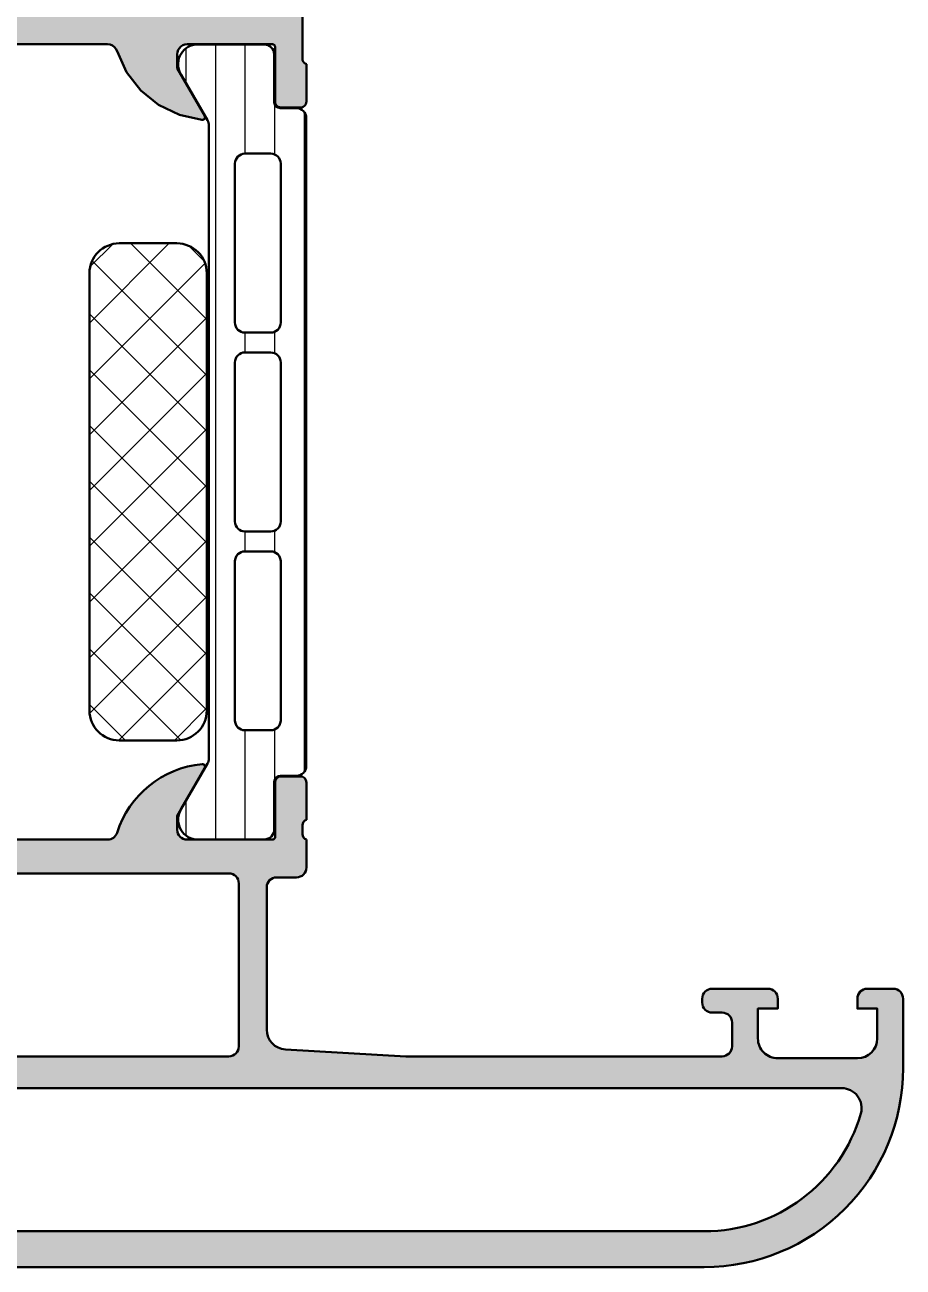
# Model space of a CAD drawing. Extents: x 0 to 94, y 0 to 98.8.
# Drawn here: x 49.8 to 94, y 0 to 62.5 of the extents above; entities that cross this region are included whole.
import ezdxf

# ---------------------------------------------------------------- set-up
doc = ezdxf.new("R2010")
doc.units = 0
for name, color, linetype, lineweight in [('0S-Alu contour', 7, 'Continuous', 50), ('0S-Alu hatch', 252, 'Continuous', 25), ('0S-Plastic contour', 254, 'Continuous', 50), ('0S-Plastic hatch', 253, 'Continuous', 25), ('0S-PT contour', 91, 'Continuous', 50), ('0S-PT hatch', 103, 'Continuous', 25)]:
    doc.layers.add(name, color=color, linetype=linetype, lineweight=lineweight)

# ---------------------------------------------------------------- blocks, each defined once
blk = doc.blocks.new('375510__039CC8BD_F9C2_4A37_8724_B7D21EF623D0_')
at = {"layer": '0S-Alu hatch'}
h = blk.add_hatch(color=256, dxfattribs=at)
edge = h.paths.add_edge_path()
edge.add_ellipse((9.999999999999972, 10.0000041107597), major_axis=(-9.999999999999973, 0), ratio=1, start_angle=0, end_angle=89.99999999999989, ccw=False)
edge.add_line((-1.8e-15, 10.00000411075973), (-6.10351561381e-05, 13.49999999999988))
edge.add_ellipse((0.4999889160596894, 13.49995004878394), major_axis=(-0.5000499537107022, 0), ratio=1, start_angle=270.00572341590123, end_angle=359.99427658407615, ccw=False)
edge.add_line((0.4999389648438052, 13.99999999999977), (1.799987792968805, 13.99999999999977))
edge.add_ellipse((1.79993784175286, 13.49995004878383), major_axis=(-0.5000499537108187, 0), ratio=1, start_angle=180.0057234159239, end_angle=269.99427658409195, ccw=False)
edge.add_line((2.299987792968805, 13.49999999999977), (2.299987792968805, 12.99999999999977))
edge.add_line((2.299987792968805, 12.99999999999977), (1.299987792968748, 12.99999999999988))
edge.add_line((1.299987792968748, 12.99999999999988), (1.299928665161244, 11.49999999999955))
edge.add_arc((2.299971843660783, 11.5000431784992), 1.000043179431689, 180.002473839011, 269.9975261610257)
edge.add_line((2.299928665161187, 10.49999999999966), (6.299959182739369, 10.49999999999966))
edge.add_arc((6.299975914868864, 11.49995275126827), 0.9999527514085972, 269.9990412742992, 360.0027072808267)
edge.add_line((7.299928665161187, 11.49999999999977), (7.299928665161244, 12.99999999999977))
edge.add_line((7.299928665161244, 12.99999999999977), (6.299928665161187, 12.99999999999977))
edge.add_line((6.299928665161187, 12.99999999999977), (6.299928665161187, 13.49999999999954))
edge.add_ellipse((6.799977400935316, 13.49995126422564), major_axis=(-0.5000487381490725, 0), ratio=1, start_angle=270.00558416400986, end_angle=359.99441583604505, ccw=False)
edge.add_line((6.799928665161301, 13.99999999999977), (9.59994697570812, 13.99999999999977))
edge.add_ellipse((9.599960775692747, 13.50001379998451), major_axis=(-0.4999862002057041, 0), ratio=1, start_angle=179.9984185945516, end_angle=270.0015814053993, ccw=False)
edge.add_line((10.099946975708, 13.49999999999977), (10.09994697570812, 13.30000305175758))
edge.add_ellipse((9.599959857284343, 13.29999017018136), major_axis=(-0.4999871185897141, 0), ratio=1, start_angle=89.99852384206088, end_angle=180.0014761580921, ccw=False)
edge.add_line((9.599946975708063, 12.80000305175758), (9.099946975708063, 12.80000305175758))
edge.add_arc((9.099949716575876, 12.30000031088977), 0.5000027408753259, 90.00031407859414, 179.9996859215192)
edge.add_line((8.599946975708063, 12.30000305175735), (8.599946975708063, 11.09999847412064))
edge.add_arc((9.099943336351286, 11.09999483476409), 0.4999963606564683, 179.9995829571354, 270.0004170425894)
edge.add_line((9.09994697570795, 10.59999847412086), (24.9999408721925, 10.59999847412098))
edge.add_line((24.9999408721925, 10.59999847412098), (31.05697631835943, 10.94611358642555))
edge.add_arc((30.9999482932563, 11.94447682080063), 0.9999906716560033, 273.2692693520143, 360.0006706298243)
edge.add_line((31.99993896484381, 11.94448852539051), (31.99993896484375, 19.09999799728382))
edge.add_arc((31.49993896484384, 19.09999799728379), 0.4999999999999148, 0, 90.00000000000325)
edge.add_line((31.49993896484381, 19.59999799728371), (30.49993896484386, 19.59999799728371))
edge.add_ellipse((30.49993896484381, 20.09999799728376), major_axis=(-0.500000000000057, 0), ratio=1, start_angle=0, end_angle=90.00000000000648, ccw=False)
edge.add_line((29.99993896484375, 20.09999799728371), (29.99997472763079, 21.49998950437634))
edge.add_arc((29.92113828108775, 21.76751009636945), 0.2788950563274199, 286.4198764194922, 361.164589374096)
edge.add_line((30.19997572763078, 21.77317850436782), (30.19997572763079, 22.22677250436783))
edge.add_arc((29.92110763198762, 22.23243316384489), 0.2789255417371505, 358.8371299271138, 433.5754054446451)
edge.add_line((29.99997472763079, 22.49997650436783), (29.99997472763079, 24.37998750437635))
edge.add_ellipse((30.29997472763078, 24.37998750437635), major_axis=(-0.29999999999999, 0), ratio=1, start_angle=269.99999999999864, end_angle=360, ccw=False)
edge.add_line((30.29997472763078, 24.67998750437634), (31.27994904667356, 24.67998750437634))
edge.add_ellipse((31.27994904667355, 24.37998750437633), major_axis=(-0.3000000000000149, 0), ratio=1, start_angle=180, end_angle=269.9999999999993, ccw=False)
edge.add_line((31.57994904667357, 24.37998750437633), (31.57994904667357, 21.61998950437634))
edge.add_arc((31.69994904667357, 21.61998950437634), 0.1200000000000045, 180, 270)
edge.add_line((31.69994904667357, 21.49998950437634), (35.99997472763079, 21.49998950437634))
edge.add_arc((35.99997472763079, 21.99998950437633), 0.4999999999999965, 270, 360)
edge.add_line((36.49997472763079, 21.99998950437634), (36.49997472763077, 22.69998950437637))
edge.add_line((36.49997472763077, 22.69998950437637), (35.11847927000842, 25.09280982740391))
edge.add_ellipse((35.23809451227909, 25.16186971972805), major_axis=(-0.1381197846482982, 0), ratio=1, start_angle=-95.6225775507923, end_angle=29.999999999994486, ccw=False)
edge.add_ellipse((34.76175148645707, 20.32338064252863), major_axis=(-4.999999999999907, 0), ratio=1, start_angle=197.7484163560708, end_angle=264.37742244920724, ccw=False)
edge.add_arc((39.9999747276309, 21.99998950437647), 0.500000000000129, 197.7484163560659, 269.9999999999959)
edge.add_line((39.99997472763086, 21.49998950437634), (53.99994230270401, 21.49998950437613))
edge.add_arc((53.99994230270401, 21.99998950437609), 0.4999999999999574, 270, 342.2515836439308)
edge.add_ellipse((59.2381655438778, 20.32338064252832), major_axis=(-5.000000000000009, 0), ratio=1, start_angle=275.6225775507936, end_angle=342.25158364393013, ccw=False)
edge.add_ellipse((58.76182251805567, 25.16186971972784), major_axis=(-0.1381197846483039, 0), ratio=1, start_angle=149.9999999999965, end_angle=275.62257755078616, ccw=False)
edge.add_line((58.88143776032634, 25.09280982740368), (57.499942302704, 22.69998950437616))
edge.add_line((57.499942302704, 22.69998950437616), (57.49994230270399, 21.99998950437612))
edge.add_arc((57.99994230270399, 21.99998950437612), 0.5, 180, 270)
edge.add_line((57.99994230270399, 21.49998950437613), (62.29996798366115, 21.49998950437613))
edge.add_arc((62.29996798366115, 21.61998950437617), 0.120000000000033, 270, 360)
edge.add_line((62.41996798366118, 21.61998950437616), (62.41996798366118, 24.37998750437615))
edge.add_ellipse((62.71996798366119, 24.37998750437615), major_axis=(-0.3000000000000114, 0), ratio=1, start_angle=270, end_angle=360, ccw=False)
edge.add_line((62.71996798366119, 24.67998750437617), (63.69994230270397, 24.67998750437617))
edge.add_ellipse((63.69994230270397, 24.37998750437615), major_axis=(-0.3000000000000114, 0), ratio=1, start_angle=180, end_angle=270, ccw=False)
edge.add_line((63.99994230270398, 24.37998750437615), (63.99994230270397, 22.49997650436763))
edge.add_arc((64.07880939834713, 22.2324331638447), 0.2789255417371423, 106.4245945553538, 181.162870072888)
edge.add_line((63.79994130270397, 22.22677250436763), (63.79994130270397, 21.77317850436766))
edge.add_arc((64.078778749247, 21.76751009636928), 0.2788950563274236, 178.8354106259024, 253.5801235805103)
edge.add_line((63.99994230270397, 21.49998950437617), (63.99992465972911, 20.09999799728371))
edge.add_ellipse((63.49992465972904, 20.09999799728379), major_axis=(-0.5000000000000782, 0), ratio=1, start_angle=89.99999999998943, end_angle=180, ccw=False)
edge.add_line((63.49992465972895, 19.59999799728371), (62.49992465972912, 19.59999799728371))
edge.add_arc((62.4999246597292, 19.09999799728356), 0.5000000000001421, 90.00000000000978, 180)
edge.add_line((61.99992465972906, 19.09999799728348), (61.99992465972906, 11.94448852539051))
edge.add_arc((62.9999153313166, 11.94447682080066), 0.999990671656032, 179.9993293701756, 266.7307306479874)
edge.add_line((62.94288730621349, 10.94611358642555), (68.99992275237975, 10.59999847412098))
edge.add_line((68.99992275237975, 10.59999847412098), (84.89991664886475, 10.59999847412086))
edge.add_arc((84.89992028822142, 11.09999483476423), 0.4999963606566104, 269.9995829574073, 360.0004170428646)
edge.add_line((85.3999166488648, 11.09999847412075), (85.3999166488648, 12.30000305175747))
edge.add_arc((84.89991390799705, 12.30000031088983), 0.5000027408752691, 0.0003140784807261, 89.99968592141236)
edge.add_line((84.89991664886479, 12.80000305175758), (84.3999166488648, 12.80000305175758))
edge.add_ellipse((84.39990376728852, 13.29999017018124), major_axis=(-0.4999871185895951, 0), ratio=1, start_angle=-0.0014761580922026951, end_angle=90.00147615793912, ccw=False)
edge.add_line((83.89991664886485, 13.30000305175747), (83.8999166488648, 13.49999999999977))
edge.add_ellipse((84.39990284888013, 13.50001379998444), major_axis=(-0.4999862002057734, 0), ratio=1, start_angle=-90.00158140540441, end_angle=0.0015814054485190354, ccw=False)
edge.add_line((84.3999166488648, 13.99999999999977), (87.19993495941166, 13.99999999999966))
edge.add_ellipse((87.19988622363773, 13.49995126422571), major_axis=(-0.500048738148894, 0), ratio=1, start_angle=180.005584163955, end_angle=269.9944158359981, ccw=False)
edge.add_line((87.69993495941168, 13.49999999999966), (87.69993495941168, 12.99999999999977))
edge.add_line((87.69993495941168, 12.99999999999977), (86.69993495941173, 12.99999999999977))
edge.add_line((86.69993495941173, 12.99999999999977), (86.70017313002661, 11.4999999999996))
edge.add_arc((87.70012588031871, 11.4999527512681), 0.9999527514083695, 179.9972927191733, 270.0009587257008)
edge.add_line((87.7001426124482, 10.49999999999972), (91.7001731300265, 10.49999999999972))
edge.add_arc((91.70012995152695, 11.5000431784994), 1.000043179431831, 270.0024738389727, 359.9975261609889)
edge.add_line((92.70017313002661, 11.49999999999972), (92.69987583160405, 12.99999999999977))
edge.add_line((92.69987583160405, 12.99999999999977), (91.69987583160406, 12.99999999999977))
edge.add_line((91.69987583160406, 12.99999999999977), (91.69987583160406, 13.49999999999977))
edge.add_ellipse((92.19992578281997, 13.49995004878385), major_axis=(-0.5000499537107885, 0), ratio=1, start_angle=270.0057234159111, end_angle=359.99427658407615, ccw=False)
edge.add_line((92.199875831604, 13.99999999999977), (93.49992465972906, 13.99999999999977))
edge.add_ellipse((93.49987470851315, 13.49995004878386), major_axis=(-0.5000499537107868, 0), ratio=1, start_angle=180.0057234159239, end_angle=269.9942765840954, ccw=False)
edge.add_line((93.99992465972905, 13.49999999999988), (93.99986362457282, 10.00000411075962))
edge.add_ellipse((83.99986362457282, 10.00000411075972), major_axis=(-9.999999999999972, 0), ratio=1, start_angle=89.99999999999949, end_angle=180, ccw=False)
edge.add_line((83.99986362457275, 4.1107597326e-06), (9.999999999999943, 4.1107597326e-06))
edge = h.paths.add_edge_path()
edge.add_arc((10.00000000000003, 10.00000406307473), 8.199999999998825, 196.1276539022639, 270.0000000000001)
edge.add_line((10.00000000000004, 1.800004063075903), (83.99986362457275, 1.800004063075903))
edge.add_arc((83.99986362457275, 10.00000406307486), 8.199999999998958, 270, 343.8723460977363)
edge.add_arc((90.91650903491411, 7.999999996186101), 1.000000000001182, 343.8723460977337, 449.9999999999984)
edge.add_line((90.91650903491416, 8.999999996187285), (47.49993181228643, 8.99999999618717))
edge.add_line((47.49993181228643, 8.99999999618717), (47.49993181228643, 8.49999999618717))
edge.add_ellipse((46.99993181228646, 8.49999999618717), major_axis=(-0.4999999999999716, 0), ratio=1, start_angle=0, end_angle=180, ccw=False)
edge.add_line((46.49993181228649, 8.49999999618717), (46.49993181228649, 8.999999996187057))
edge.add_line((46.49993181228649, 8.999999996187057), (3.083354589658824, 8.99999999618717))
edge.add_arc((3.083354589658823, 7.999999996185966), 1.000000000001204, 89.99999999999991, 196.1276539022647)
edge = h.paths.add_edge_path()
edge.add_arc((33.89993286132818, 11.09999847412086), 0.5, 180, 270)
edge.add_line((33.89993286132818, 10.59999847412086), (60.09993076324474, 10.59999847412086))
edge.add_arc((60.09993076324474, 11.09999847412086), 0.5, 270, 360)
edge.add_line((60.59993076324474, 11.09999847412086), (60.59993076324468, 19.29999481491472))
edge.add_arc((60.09993363587648, 19.29999768754652), 0.4999971273764557, 359.9996708184944, 450.0003291812473)
edge.add_line((60.09993076324469, 19.79999481491472), (33.89993286132818, 19.79999481491472))
edge.add_arc((33.89992998869639, 19.29999768754652), 0.4999971273764557, 89.99967081875272, 180.0003291815056)
edge.add_line((33.39993286132818, 19.29999481491472), (33.39993286132818, 11.09999847412086))
at = {"layer": '0S-Alu contour', "color": 7}
for points in [[(36.49997472763079, 21.99998950437634), (36.49997472763077, 22.69998950437637), (35.11847927000842, 25.09280982740391)], [(58.88143776032634, 25.09280982740368), (57.499942302704, 22.69998950437616), (57.49994230270399, 21.99998950437612)], [(29.99997472763079, 22.49997650436783), (29.99997472763079, 24.37998750437635)], [(30.29997472763078, 24.67998750437634), (31.27994904667356, 24.67998750437634)], [(31.57994904667357, 24.37998750437633), (31.57994904667357, 21.61998950437634)], [(62.41996798366118, 21.61998950437616), (62.41996798366118, 24.37998750437615)], [(62.71996798366119, 24.67998750437617), (63.69994230270397, 24.67998750437617)], [(63.99994230270398, 24.37998750437615), (63.99994230270397, 22.49997650436763)], [(30.19997572763078, 21.77317850436782), (30.19997572763079, 22.22677250436783)], [(63.79994130270397, 22.22677250436763), (63.79994130270397, 21.77317850436766)], [(29.99993896484375, 20.09999799728371), (29.99997472763079, 21.49998950437634)], [(31.69994904667357, 21.49998950437634), (35.99997472763079, 21.49998950437634)], [(39.99997472763086, 21.49998950437634), (53.99994230270401, 21.49998950437613)], [(57.99994230270399, 21.49998950437613), (62.29996798366115, 21.49998950437613)], [(63.99994230270397, 21.49998950437617), (63.99992465972911, 20.09999799728371)], [(31.49993896484381, 19.59999799728371), (30.49993896484386, 19.59999799728371)], [(60.09993076324469, 19.79999481491472), (33.89993286132818, 19.79999481491472)], [(63.49992465972895, 19.59999799728371), (62.49992465972912, 19.59999799728371)], [(31.99993896484381, 11.94448852539051), (31.99993896484375, 19.09999799728382)], [(33.39993286132818, 19.29999481491472), (33.39993286132818, 11.09999847412086)], [(60.59993076324474, 11.09999847412086), (60.59993076324468, 19.29999481491472)], [(61.99992465972906, 19.09999799728348), (61.99992465972906, 11.94448852539051)], [(0.4999389648438052, 13.99999999999977), (1.799987792968805, 13.99999999999977)], [(6.799928665161301, 13.99999999999977), (9.59994697570812, 13.99999999999977)], [(84.3999166488648, 13.99999999999977), (87.19993495941166, 13.99999999999966)], [(92.199875831604, 13.99999999999977), (93.49992465972906, 13.99999999999977)], [(-1.8e-15, 10.00000411075973), (-6.10351561381e-05, 13.49999999999988)], [(2.299987792968805, 13.49999999999977), (2.299987792968805, 12.99999999999977), (1.299987792968748, 12.99999999999988), (1.299928665161244, 11.49999999999955)], [(7.299928665161187, 11.49999999999977), (7.299928665161244, 12.99999999999977), (6.299928665161187, 12.99999999999977), (6.299928665161187, 13.49999999999954)], [(10.099946975708, 13.49999999999977), (10.09994697570812, 13.30000305175758)], [(83.89991664886485, 13.30000305175747), (83.8999166488648, 13.49999999999977)], [(87.69993495941168, 13.49999999999966), (87.69993495941168, 12.99999999999977), (86.69993495941173, 12.99999999999977), (86.70017313002661, 11.4999999999996)], [(92.70017313002661, 11.49999999999972), (92.69987583160405, 12.99999999999977), (91.69987583160406, 12.99999999999977), (91.69987583160406, 13.49999999999977)], [(93.99992465972905, 13.49999999999988), (93.99986362457282, 10.00000411075962)], [(9.599946975708063, 12.80000305175758), (9.099946975708063, 12.80000305175758)], [(84.89991664886479, 12.80000305175758), (84.3999166488648, 12.80000305175758)], [(8.599946975708063, 12.30000305175735), (8.599946975708063, 11.09999847412064)], [(85.3999166488648, 11.09999847412075), (85.3999166488648, 12.30000305175747)], [(9.09994697570795, 10.59999847412086), (24.9999408721925, 10.59999847412098), (31.05697631835943, 10.94611358642555)], [(62.94288730621349, 10.94611358642555), (68.99992275237975, 10.59999847412098), (84.89991664886475, 10.59999847412086)], [(2.299928665161187, 10.49999999999966), (6.299959182739369, 10.49999999999966)], [(33.89993286132818, 10.59999847412086), (60.09993076324474, 10.59999847412086)], [(87.7001426124482, 10.49999999999972), (91.7001731300265, 10.49999999999972)], [(46.49993181228649, 8.49999999618717), (46.49993181228649, 8.999999996187057), (3.083354589658824, 8.99999999618717)], [(90.91650903491416, 8.999999996187285), (47.49993181228643, 8.99999999618717), (47.49993181228643, 8.49999999618717)], [(10.00000000000004, 1.800004063075903), (83.99986362457275, 1.800004063075903)], [(83.99986362457275, 4.1107597326e-06), (9.999999999999941, 4.1107597326e-06)]]:
    blk.add_lwpolyline(points, dxfattribs=at)
at = {"layer": '0S-Alu contour', "color": 7, "extrusion": (0, 0, -1)}
for centre, radius, start, end in [((-35.23809451227909, 25.16186971972805), 0.1381197846482982, 330.0000000000056, 95.62257755079234), ((-34.76175148645707, 20.32338064252863), 4.999999999999907, 95.62257755079276, 162.2515836439292), ((-59.2381655438778, 20.32338064252832), 5.000000000000009, 17.74841635606984, 84.3774224492064), ((-58.76182251805567, 25.16186971972784), 0.1381197846483039, 84.37742244921382, 210.0000000000036), ((-30.29997472763078, 24.37998750437635), 0.29999999999999, 0, 90.00000000000136), ((-31.27994904667355, 24.37998750437633), 0.3000000000000149, 90.00000000000067, 180), ((-62.71996798366119, 24.37998750437615), 0.3000000000000114, 0, 90), ((-63.69994230270397, 24.37998750437615), 0.3000000000000114, 90, 180), ((-30.49993896484381, 20.09999799728376), 0.500000000000057, 269.9999999999935, 0), ((-63.49992465972904, 20.09999799728379), 0.5000000000000782, 180, 270.0000000000106), ((-0.4999889160596894, 13.49995004878394), 0.5000499537107022, 0.0057234159238532, 89.99427658409878), ((-1.79993784175286, 13.49995004878383), 0.5000499537108187, 90.00572341590808, 179.9942765840761), ((-6.799977400935316, 13.49995126422564), 0.5000487381490725, 0.0055841639549441, 89.99441583599011), ((-9.599960775692747, 13.50001379998451), 0.4999862002057041, 89.99841859460072, 180.0015814054484), ((-84.39990284888013, 13.50001379998444), 0.4999862002057734, 359.9984185945515, 90.00158140540438), ((-87.19988622363773, 13.49995126422571), 0.500048738148894, 90.00558416400187, 179.994415836045), ((-92.19992578281997, 13.49995004878385), 0.5000499537107885, 0.0057234159238532, 89.9942765840889), ((-93.49987470851315, 13.49995004878386), 0.5000499537107868, 90.0057234159046, 179.9942765840761), ((-9.599959857284343, 13.29999017018136), 0.4999871185897141, 179.9985238419079, 270.0014761579391), ((-84.39990376728852, 13.29999017018124), 0.4999871185895951, 269.9985238420609, 0.0014761580921441), ((-9.999999999999972, 10.0000041107597), 9.999999999999973, 270.0000000000002, 0), ((-83.99986362457282, 10.00000411075972), 9.999999999999972, 180, 270.0000000000005), ((-46.99993181228646, 8.49999999618717), 0.4999999999999716, 180, 0)]:
    blk.add_arc(centre, radius, start, end, dxfattribs=at)
at = {"layer": '0S-Alu contour', "color": 7}
for centre, radius, start, end in [((29.92110763198762, 22.23243316384489), 0.2789255417371505, 358.8371299271138, 73.57540544464514), ((64.07880939834713, 22.2324331638447), 0.2789255417371423, 106.4245945553538, 181.162870072888), ((35.99997472763079, 21.99998950437633), 0.4999999999999965, 270, 0), ((57.99994230270399, 21.99998950437612), 0.5, 180, 270), ((29.92113828108775, 21.76751009636945), 0.2788950563274199, 286.4198764194922, 1.164589374095985), ((31.69994904667357, 21.61998950437634), 0.1200000000000045, 180, 270), ((39.9999747276309, 21.99998950437647), 0.500000000000129, 197.7484163560659, 269.9999999999959), ((53.99994230270401, 21.99998950437609), 0.4999999999999574, 270, 342.2515836439308), ((62.29996798366115, 21.61998950437617), 0.120000000000033, 270, 0), ((64.078778749247, 21.76751009636928), 0.2788950563274236, 178.8354106259024, 253.5801235805103), ((31.49993896484384, 19.09999799728379), 0.4999999999999148, 0, 90.00000000000325), ((33.89992998869639, 19.29999768754652), 0.4999971273764557, 89.99967081875272, 180.0003291815056), ((60.09993363587648, 19.29999768754652), 0.4999971273764557, 359.9996708184944, 90.0003291812473), ((62.4999246597292, 19.09999799728356), 0.5000000000001421, 90.00000000000978, 180), ((9.099949716575876, 12.30000031088977), 0.5000027408753259, 90.00031407859414, 179.9996859215192), ((84.89991390799705, 12.30000031088983), 0.5000027408752691, 0.0003140784807261, 89.99968592141236), ((30.9999482932563, 11.94447682080063), 0.9999906716560033, 273.2692693520143, 0.000670629824406), ((62.9999153313166, 11.94447682080066), 0.999990671656032, 179.9993293701756, 266.7307306479874), ((2.299971843660783, 11.5000431784992), 1.000043179431689, 180.002473839011, 269.9975261610257), ((6.299975914868864, 11.49995275126827), 0.9999527514085972, 269.9990412742992, 0.0027072808266599), ((87.70012588031871, 11.4999527512681), 0.9999527514083695, 179.9972927191733, 270.0009587257008), ((91.70012995152695, 11.5000431784994), 1.000043179431831, 270.0024738389727, 359.9975261609889), ((9.099943336351286, 11.09999483476409), 0.4999963606564683, 179.9995829571354, 270.0004170425894), ((33.89993286132818, 11.09999847412086), 0.5, 180, 270), ((60.09993076324474, 11.09999847412086), 0.5, 270, 0), ((84.89992028822142, 11.09999483476423), 0.4999963606566104, 269.9995829574073, 0.0004170428646345), ((3.083354589658823, 7.999999996185966), 1.000000000001204, 89.99999999999991, 196.1276539022647), ((90.91650903491411, 7.999999996186101), 1.000000000001182, 343.8723460977337, 89.99999999999837), ((10.00000000000003, 10.00000406307473), 8.199999999998825, 196.1276539022639, 270.0000000000001), ((83.99986362457275, 10.00000406307486), 8.199999999998958, 270, 343.8723460977363)]:
    blk.add_arc(centre, radius, start, end, dxfattribs=at)
blk = doc.blocks.new('430160__FEB0815F_0D19_44E5_8ABB_CA6C06B854EF_')
at = {"layer": '0S-Alu hatch'}
h = blk.add_hatch(color=256, dxfattribs=at)
edge = h.paths.add_edge_path()
edge.add_line((63.99997414003127, 98.8), (29.99997472763079, 98.8))
edge.add_line((29.99997472763079, 98.8), (29.99997472763079, 95.39999999998672))
edge.add_line((29.99997472763079, 95.39999999998672), (31.09997472763069, 94.29999999998681))
edge.add_line((31.09997472763069, 94.29999999998681), (31.69997472763061, 94.29999999998681))
edge.add_line((31.69997472763061, 94.29999999998681), (31.69997472763061, 95.79999999998682))
edge.add_ellipse((32.6999747276306, 95.79999999998682), major_axis=(-0.9999999999999928, 0), ratio=1, start_angle=269.9999999999996, end_angle=360, ccw=False)
edge.add_line((32.69997472763061, 96.79999999998681), (33.99997472763056, 96.79999999998681))
edge.add_ellipse((33.99997472763067, 95.7999999999867), major_axis=(-1.000000000000113, 0), ratio=1, start_angle=180, end_angle=270.0000000000065, ccw=False)
edge.add_line((34.99997472763079, 95.79999999998682), (34.99997472763079, 89.7999999999868))
edge.add_ellipse((34.47497472763082, 89.29999999998681), major_axis=(-0.7249999999999732, 0), ratio=1, start_angle=136.3971810272944, end_angle=223.6028189727057, ccw=False)
edge.add_line((34.99997472763079, 88.7999999999868), (34.99997472763079, 81.79999999998681))
edge.add_ellipse((33.99997472763079, 81.7999999999868), major_axis=(-0.9999999999999928, 0), ratio=1, start_angle=89.9999999999996, end_angle=180, ccw=False)
edge.add_line((33.99997472763079, 80.79999999998682), (32.69997472763061, 80.79999999998658))
edge.add_ellipse((32.69997472763073, 81.79999999998671), major_axis=(-1.000000000000127, 0), ratio=1, start_angle=0, end_angle=89.99999999999272, ccw=False)
edge.add_line((31.69997472763061, 81.79999999998681), (31.69997472763061, 84.29999999998681))
edge.add_line((31.69997472763061, 84.29999999998681), (31.1999747276306, 84.29999999998681))
edge.add_arc((31.1999747276306, 83.29999999998682), 1, 89.9999999999998, 180)
edge.add_line((30.1999747276306, 83.29999999998682), (30.19997114859729, 60.77356178376703))
edge.add_line((30.19997114859729, 60.77356178376703), (30.19199486647125, 60.70143998374442))
edge.add_line((30.19199486647125, 60.70143998374442), (30.16568564379458, 60.63381602410754))
edge.add_line((30.16568564379458, 60.63381602410754), (30.12282398994667, 60.57526644046583))
edge.add_line((30.12282398994667, 60.57526644046583), (30.06631062068681, 60.52975364874896))
edge.add_line((30.06631062068681, 60.52975364874896), (29.99997014859736, 60.50035778376695))
edge.add_line((29.99997014859736, 60.50035778376695), (29.99997014859713, 58.62034678375971))
edge.add_line((29.99997014859713, 58.62034678375971), (30.00749177494271, 58.55359050357174))
edge.add_line((30.00749177494271, 58.55359050357174), (30.02967948822624, 58.49018166202268))
edge.add_line((30.02967948822624, 58.49018166202268), (30.06542070385667, 58.43329984320007))
edge.add_line((30.06542070385667, 58.43329984320007), (30.11292320803995, 58.38579733901726))
edge.add_line((30.11292320803995, 58.38579733901726), (30.16980502686119, 58.35005612338773))
edge.add_line((30.16980502686119, 58.35005612338773), (30.23321386841206, 58.32786841010328))
edge.add_line((30.23321386841206, 58.32786841010328), (30.29997014859816, 58.32034678375794))
edge.add_line((30.29997014859816, 58.32034678375794), (31.27994446764106, 58.3203467837584))
edge.add_line((31.27994446764106, 58.3203467837584), (31.35759018117048, 58.33056903587113))
edge.add_line((31.35759018117048, 58.33056903587113), (31.42994446763982, 58.36053916262245))
edge.add_line((31.42994446763982, 58.36053916262245), (31.49207650199576, 58.40821474940184))
edge.add_line((31.49207650199576, 58.40821474940184), (31.53975208877472, 58.47034678375758))
edge.add_line((31.53975208877472, 58.47034678375758), (31.5697222155265, 58.54270107022784))
edge.add_line((31.5697222155265, 58.54270107022784), (31.57994446764013, 58.62034678375859))
edge.add_line((31.57994446764013, 58.62034678375859), (31.57994446764013, 61.38034478375789))
edge.add_line((31.57994446764013, 61.38034478375789), (31.58403415378411, 61.41140131638212))
edge.add_line((31.58403415378411, 61.41140131638212), (31.59602176918696, 61.44034144126771))
edge.add_line((31.59602176918696, 61.44034144126771), (31.61509053636945, 61.46519331985928))
edge.add_line((31.61509053636945, 61.46519331985928), (31.63994120280785, 61.48426366670902))
edge.add_line((31.63994120280785, 61.48426366670902), (31.66888056564372, 61.49625312166176))
edge.add_line((31.66888056564372, 61.49625312166176), (31.69993683824593, 61.50034478190104))
edge.add_line((31.69993683824593, 61.50034478190104), (35.9999548911471, 61.500344783758))
edge.add_line((35.9999548911471, 61.500344783758), (36.11121846833376, 61.48781440719814))
edge.add_line((36.11121846833376, 61.48781440719814), (36.2169036000161, 61.45083810551251))
edge.add_line((36.2169036000161, 61.45083810551251), (36.31171007464188, 61.391270275989))
edge.add_line((36.31171007464188, 61.391270275989), (36.39088325582878, 61.31209830288026))
edge.add_line((36.39088325582878, 61.31209830288026), (36.45045253197776, 61.21729273719983))
edge.add_line((36.45045253197776, 61.21729273719983), (36.48743044628754, 61.11160816974325))
edge.add_line((36.48743044628754, 61.11160816974325), (36.49996252059458, 61.00034478376848))
edge.add_line((36.49996252059458, 61.00034478376848), (36.49996252059526, 60.30034783551537))
edge.add_line((36.49996252059526, 60.30034783551537), (35.11171789168856, 57.89582207868012))
edge.add_line((35.11171789168856, 57.89582207868012), (35.10138872720262, 57.86112287488482))
edge.add_line((35.10138872720262, 57.86112287488482), (35.10036780728609, 57.8249333169224))
edge.add_line((35.10036780728609, 57.8249333169224), (35.10872434822449, 57.7897069829296))
edge.add_line((35.10872434822449, 57.7897069829296), (35.1258917936056, 57.75783214642888))
edge.add_line((35.1258917936056, 57.75783214642888), (35.15070622568391, 57.73146985624771))
edge.add_line((35.15070622568391, 57.73146985624771), (35.18148527663353, 57.71240742183522))
edge.add_line((35.18148527663353, 57.71240742183522), (35.21614218963958, 57.70193723732404))
edge.add_line((35.21614218963958, 57.70193723732404), (35.25232729677072, 57.70076915984463))
edge.add_line((35.25232729677072, 57.70076915984463), (36.38589877066595, 57.94780356463797))
edge.add_line((36.38589877066595, 57.94780356463797), (37.43202062699284, 58.44944023125845))
edge.add_line((37.43202062699284, 58.44944023125845), (38.33436923468999, 59.17867083522992))
edge.add_line((38.33436923468999, 59.17867083522992), (39.04436177354473, 60.09623330087016))
edge.add_line((39.04436177354473, 60.09623330087016), (39.52377195321562, 61.15272568759338))
edge.add_line((39.52377195321562, 61.15272568759338), (39.57686468490164, 61.26673914195543))
edge.add_line((39.57686468490164, 61.26673914195543), (39.65672812154816, 61.36389745307653))
edge.add_line((39.65672812154816, 61.36389745307653), (39.75830946715606, 61.43805361369004))
edge.add_line((39.75830946715606, 61.43805361369004), (39.87518187813038, 61.48451591546155))
edge.add_line((39.87518187813038, 61.48451591546155), (39.99996310410245, 61.50034630964182))
edge.add_line((39.99996310410245, 61.50034630964182), (53.99999245467751, 61.50034630964251))
edge.add_line((53.99999245467751, 61.50034630964251), (54.124773680646, 61.48451591546245))
edge.add_line((54.124773680646, 61.48451591546245), (54.24164609161874, 61.43805361369118))
edge.add_line((54.24164609161874, 61.43805361369118), (54.34322743722867, 61.36389745307634))
edge.add_line((54.34322743722867, 61.36389745307634), (54.42309087387497, 61.26673914195589))
edge.add_line((54.42309087387497, 61.26673914195589), (54.47618360557695, 61.15272568758346))
edge.add_line((54.47618360557695, 61.15272568758346), (54.95559378523143, 60.09623330087015))
edge.add_line((54.95559378523143, 60.09623330087015), (55.66558632408597, 59.17867083523059))
edge.add_line((55.66558632408597, 59.17867083523059), (56.56793493178334, 58.44944023125911))
edge.add_line((56.56793493178334, 58.44944023125911), (57.61405678810952, 57.94780356463888))
edge.add_line((57.61405678810952, 57.94780356463888), (58.74762826200566, 57.7007691598451))
edge.add_line((58.74762826200566, 57.7007691598451), (58.7838133691354, 57.70193723732472))
edge.add_line((58.7838133691354, 57.70193723732472), (58.81847028214377, 57.71240742183614))
edge.add_line((58.81847028214377, 57.71240742183614), (58.84924933309176, 57.73146985624771))
edge.add_line((58.84924933309176, 57.73146985624771), (58.87406376517098, 57.75783214642933))
edge.add_line((58.87406376517098, 57.75783214642933), (58.89123121055143, 57.78970698293142))
edge.add_line((58.89123121055143, 57.78970698293142), (58.89958775149029, 57.82493331692375))
edge.add_line((58.89958775149029, 57.82493331692375), (58.89856683157375, 57.86112287488548))
edge.add_line((58.89856683157375, 57.86112287488548), (58.88823766708803, 57.89582207867923))
edge.add_line((58.88823766708803, 57.89582207867923), (57.49999303818157, 60.30034783551537))
edge.add_line((57.49999303818157, 60.30034783551537), (57.49999303818181, 61.00034478376941))
edge.add_line((57.49999303818181, 61.00034478376941), (57.51252511248931, 61.11160816974372))
edge.add_line((57.51252511248931, 61.11160816974372), (57.54950302679883, 61.2172927372023))
edge.add_line((57.54950302679883, 61.2172927372023), (57.60907230294761, 61.31209830288143))
edge.add_line((57.60907230294761, 61.31209830288143), (57.68824548413404, 61.39127027598899))
edge.add_line((57.68824548413404, 61.39127027598899), (57.78305195875979, 61.45083810551319))
edge.add_line((57.78305195875979, 61.45083810551319), (57.88873709044279, 61.48781440719814))
edge.add_line((57.88873709044279, 61.48781440719814), (58.00000066763066, 61.5003447837587))
edge.add_line((58.00000066763066, 61.5003447837587), (62.30001872053107, 61.50034478190175))
edge.add_line((62.30001872053107, 61.50034478190175), (62.33107499313081, 61.4962531216629))
edge.add_line((62.33107499313081, 61.4962531216629), (62.36001435596739, 61.48426366670992))
edge.add_line((62.36001435596739, 61.48426366670992), (62.38486502240693, 61.46519331986087))
edge.add_line((62.38486502240693, 61.46519331986087), (62.40393378958874, 61.44034144126816))
edge.add_line((62.40393378958874, 61.44034144126816), (62.41592140499204, 61.41140131638394))
edge.add_line((62.41592140499204, 61.41140131638394), (62.42001109113624, 61.38034478375721))
edge.add_line((62.42001109113624, 61.38034478375721), (62.42001109113625, 58.62034678375898))
edge.add_line((62.42001109113625, 58.62034678375898), (62.43023334324942, 58.54270107022715))
edge.add_line((62.43023334324942, 58.54270107022715), (62.46020347000075, 58.47034678375849))
edge.add_line((62.46020347000075, 58.47034678375849), (62.50787905678038, 58.4082147494032))
edge.add_line((62.50787905678038, 58.4082147494032), (62.5700110911368, 58.36053916262334))
edge.add_line((62.5700110911368, 58.36053916262334), (62.64236537760478, 58.33056903587204))
edge.add_line((62.64236537760478, 58.33056903587204), (62.72001109113594, 58.32034678375886))
edge.add_line((62.72001109113594, 58.32034678375886), (63.6999854101809, 58.32034678375885))
edge.add_line((63.6999854101809, 58.32034678375885), (63.76674169036614, 58.3278684101042))
edge.add_line((63.76674169036614, 58.3278684101042), (63.83015053191426, 58.35005612338818))
edge.add_line((63.83015053191426, 58.35005612338818), (63.88703235073735, 58.38579733901863))
edge.add_line((63.88703235073735, 58.38579733901863), (63.93453485491882, 58.43329984320074))
edge.add_line((63.93453485491882, 58.43329984320074), (63.97027607055014, 58.49018166202383))
edge.add_line((63.97027607055014, 58.49018166202383), (63.9924637838332, 58.55359050357108))
edge.add_line((63.9924637838332, 58.55359050357108), (63.99998541017925, 58.620346783759))
edge.add_line((63.99998541017925, 58.620346783759), (63.99998541017902, 60.50035778376742))
edge.add_line((63.99998541017902, 60.50035778376742), (63.93364493808957, 60.52975364874942))
edge.add_line((63.93364493808957, 60.52975364874942), (63.87713156882927, 60.57526644046561))
edge.add_line((63.87713156882927, 60.57526644046561), (63.83426991498202, 60.63381602410711))
edge.add_line((63.83426991498202, 60.63381602410711), (63.8079606923049, 60.70143998374487))
edge.add_line((63.8079606923049, 60.70143998374487), (63.79998441017909, 60.77356178376682))
edge.add_line((63.79998441017909, 60.77356178376682), (63.79998083114213, 83.29999999998682))
edge.add_arc((62.79998083114225, 83.29999999998692), 0.9999999999998863, 0, 89.99999999999349)
edge.add_line((62.79998083114236, 84.29999999998681), (62.29998083114236, 84.29999999998681))
edge.add_line((62.29998083114236, 84.29999999998681), (62.29998083114236, 81.79999999998681))
edge.add_ellipse((61.29998083114237, 81.7999999999868), major_axis=(-0.9999999999999928, 0), ratio=1, start_angle=89.9999999999996, end_angle=180, ccw=False)
edge.add_line((61.29998083114236, 80.79999999998682), (59.99998083114241, 80.79999999998682))
edge.add_ellipse((59.99998083114254, 81.79999999998695), major_axis=(-1.000000000000142, 0), ratio=1, start_angle=0, end_angle=89.99999999999233, ccw=False)
edge.add_line((58.9999808311424, 81.79999999998704), (58.9999808311424, 88.7999999999868))
edge.add_ellipse((59.52498083114237, 89.29999999998681), major_axis=(-0.7249999999999732, 0), ratio=1, start_angle=-43.60281897270562, end_angle=43.60281897270568, ccw=False)
edge.add_line((58.9999808311424, 89.7999999999868), (58.9999808311424, 95.79999999998682))
edge.add_ellipse((59.9999808311424, 95.79999999998682), major_axis=(-0.9999999999999928, 0), ratio=1, start_angle=269.9999999999996, end_angle=360, ccw=False)
edge.add_line((59.99998083114241, 96.79999999998681), (61.29998083114236, 96.79999999998681))
edge.add_ellipse((61.29998083114237, 95.79999999998682), major_axis=(-1, 0), ratio=1, start_angle=180, end_angle=270.0000000000008, ccw=False)
edge.add_line((62.29998083114237, 95.79999999998682), (62.29998083114236, 94.29999999998681))
edge.add_line((62.29998083114236, 94.29999999998681), (62.8999808311425, 94.29999999998681))
edge.add_line((62.8999808311425, 94.29999999998681), (63.9999808311424, 95.39999999998672))
edge.add_line((63.9999808311424, 95.39999999998672), (63.99997414003127, 98.8))
edge = h.paths.add_edge_path()
edge.add_line((37.19997014999416, 96.80000305174465), (56.79998540877903, 96.80000305174465))
edge.add_ellipse((56.79998540877902, 96.30000305174465), major_axis=(-0.5000000000000142, 0), ratio=1, start_angle=180, end_angle=269.9999999999984, ccw=False)
edge.add_line((57.29998540877904, 96.30000305174467), (57.29998540877904, 80.5999954223501))
edge.add_arc((58.79998540877903, 80.5999954223501), 1.5, 180, 270)
edge.add_line((58.79998540877903, 79.09999542235009), (61.49998540505766, 79.09999542235009))
edge.add_ellipse((61.49998540505769, 78.59999542235012), major_axis=(-0.4999999999999716, 0), ratio=1, start_angle=180, end_angle=270.00000000000324, ccw=False)
edge.add_line((61.99998540505766, 78.59999542244059), (61.99998540861844, 64.00136369925656))
edge.add_ellipse((61.49998540866715, 64.0013636991689), major_axis=(-0.4999999999512833, 0), ratio=1, start_angle=90.00200304466989, end_angle=180, ccw=False)
edge.add_line((61.50000288852942, 63.50136369952315), (32.49998438281471, 63.50034986686569))
edge.add_ellipse((32.49996659334596, 64.00034630990493), major_axis=(-0.4999964433557054, 0), ratio=1, start_angle=0, end_angle=90.00203853745938, ccw=False)
edge.add_line((31.99997014999025, 64.0003463099954), (31.99997015371554, 78.5999954224224))
edge.add_ellipse((32.49997015373367, 78.59999542233196), major_axis=(-0.500000000018133, 0), ratio=1, start_angle=269.9999999999935, end_angle=360, ccw=False)
edge.add_line((32.49997015373373, 79.09999542235009), (35.19997014999689, 79.09999542235009))
edge.add_arc((35.19997014999705, 80.59999542234993), 1.499999999999843, 269.9999999999938, 360)
edge.add_line((36.69997014999689, 80.5999954223501), (36.69997014999415, 96.30000305174445))
edge.add_ellipse((37.19997014999424, 96.3000030517446), major_axis=(-0.5000000000000853, 0), ratio=1, start_angle=270.000000000009, end_angle=360, ccw=False)
at = {"layer": '0S-Alu contour', "color": 7}
for points in [[(63.99997414003127, 98.8), (29.99997472763079, 98.8), (29.99997472763079, 95.39999999998672), (31.09997472763069, 94.29999999998681), (31.69997472763061, 94.29999999998681), (31.69997472763061, 95.79999999998682)], [(62.29998083114237, 95.79999999998682), (62.29998083114236, 94.29999999998681), (62.8999808311425, 94.29999999998681), (63.9999808311424, 95.39999999998672), (63.99997414003127, 98.8)], [(32.69997472763061, 96.79999999998681), (33.99997472763056, 96.79999999998681)], [(36.69997014999689, 80.5999954223501), (36.69997014999415, 96.30000305174445)], [(37.19997014999416, 96.80000305174465), (56.79998540877903, 96.80000305174465)], [(57.29998540877904, 96.30000305174467), (57.29998540877904, 80.5999954223501)], [(59.99998083114241, 96.79999999998681), (61.29998083114236, 96.79999999998681)], [(34.99997472763079, 95.79999999998682), (34.99997472763079, 89.7999999999868)], [(58.9999808311424, 89.7999999999868), (58.9999808311424, 95.79999999998682)], [(34.99997472763079, 88.7999999999868), (34.99997472763079, 81.79999999998681)], [(58.9999808311424, 81.79999999998704), (58.9999808311424, 88.7999999999868)], [(31.69997472763061, 81.79999999998681), (31.69997472763061, 84.29999999998681), (31.1999747276306, 84.29999999998681)], [(62.79998083114236, 84.29999999998681), (62.29998083114236, 84.29999999998681), (62.29998083114236, 81.79999999998681)], [(30.1999747276306, 83.29999999998682), (30.19997114859729, 60.77356178376703), (30.19199486647125, 60.70143998374442), (30.16568564379458, 60.63381602410754), (30.12282398994667, 60.57526644046583), (30.06631062068681, 60.52975364874896), (29.99997014859736, 60.50035778376695), (29.99997014859713, 58.62034678375971), (30.00749177494271, 58.55359050357174), (30.02967948822624, 58.49018166202268), (30.06542070385667, 58.43329984320007), (30.11292320803995, 58.38579733901726), (30.16980502686119, 58.35005612338773), (30.23321386841206, 58.32786841010328), (30.29997014859816, 58.32034678375794), (31.27994446764106, 58.3203467837584), (31.35759018117048, 58.33056903587113), (31.42994446763982, 58.36053916262245), (31.49207650199576, 58.40821474940184), (31.53975208877472, 58.47034678375758), (31.5697222155265, 58.54270107022784), (31.57994446764013, 58.62034678375859), (31.57994446764013, 61.38034478375789), (31.58403415378411, 61.41140131638212), (31.59602176918696, 61.44034144126771), (31.61509053636945, 61.46519331985928), (31.63994120280785, 61.48426366670902), (31.66888056564372, 61.49625312166176), (31.69993683824593, 61.50034478190104), (35.9999548911471, 61.500344783758), (36.11121846833376, 61.48781440719814), (36.2169036000161, 61.45083810551251), (36.31171007464188, 61.391270275989), (36.39088325582878, 61.31209830288026), (36.45045253197776, 61.21729273719983), (36.48743044628754, 61.11160816974325), (36.49996252059458, 61.00034478376848), (36.49996252059526, 60.30034783551537), (35.11171789168856, 57.89582207868012), (35.10138872720262, 57.86112287488482), (35.10036780728609, 57.8249333169224), (35.10872434822449, 57.7897069829296), (35.1258917936056, 57.75783214642888), (35.15070622568391, 57.73146985624771), (35.18148527663353, 57.71240742183522), (35.21614218963958, 57.70193723732404), (35.25232729677072, 57.70076915984463), (36.38589877066595, 57.94780356463797), (37.43202062699284, 58.44944023125845), (38.33436923468999, 59.17867083522992), (39.04436177354473, 60.09623330087016), (39.52377195321562, 61.15272568759338), (39.57686468490164, 61.26673914195543), (39.65672812154816, 61.36389745307653), (39.75830946715606, 61.43805361369004), (39.87518187813038, 61.48451591546155), (39.99996310410245, 61.50034630964182), (53.99999245467751, 61.50034630964251), (54.124773680646, 61.48451591546245), (54.24164609161874, 61.43805361369118), (54.34322743722867, 61.36389745307634), (54.42309087387497, 61.26673914195589), (54.47618360557695, 61.15272568758346), (54.95559378523143, 60.09623330087015), (55.66558632408597, 59.17867083523059), (56.56793493178334, 58.44944023125911), (57.61405678810952, 57.94780356463888), (58.74762826200566, 57.7007691598451), (58.7838133691354, 57.70193723732472), (58.81847028214377, 57.71240742183614), (58.84924933309176, 57.73146985624771), (58.87406376517098, 57.75783214642933), (58.89123121055143, 57.78970698293142), (58.89958775149029, 57.82493331692375), (58.89856683157375, 57.86112287488548), (58.88823766708803, 57.89582207867923), (57.49999303818157, 60.30034783551537), (57.49999303818181, 61.00034478376941), (57.51252511248931, 61.11160816974372), (57.54950302679883, 61.2172927372023), (57.60907230294761, 61.31209830288143), (57.68824548413404, 61.39127027598899), (57.78305195875979, 61.45083810551319), (57.88873709044279, 61.48781440719814), (58.00000066763066, 61.5003447837587), (62.30001872053107, 61.50034478190175), (62.33107499313081, 61.4962531216629), (62.36001435596739, 61.48426366670992), (62.38486502240693, 61.46519331986087), (62.40393378958874, 61.44034144126816), (62.41592140499204, 61.41140131638394), (62.42001109113624, 61.38034478375721), (62.42001109113625, 58.62034678375898), (62.43023334324942, 58.54270107022715), (62.46020347000075, 58.47034678375849), (62.50787905678038, 58.4082147494032), (62.5700110911368, 58.36053916262334), (62.64236537760478, 58.33056903587204), (62.72001109113594, 58.32034678375886), (63.6999854101809, 58.32034678375885), (63.76674169036614, 58.3278684101042), (63.83015053191426, 58.35005612338818), (63.88703235073735, 58.38579733901863), (63.93453485491882, 58.43329984320074), (63.97027607055014, 58.49018166202383), (63.9924637838332, 58.55359050357108), (63.99998541017925, 58.620346783759), (63.99998541017902, 60.50035778376742), (63.93364493808957, 60.52975364874942), (63.87713156882927, 60.57526644046561), (63.83426991498202, 60.63381602410711), (63.8079606923049, 60.70143998374487), (63.79998441017909, 60.77356178376682), (63.79998083114213, 83.29999999998682)], [(33.99997472763079, 80.79999999998682), (32.69997472763061, 80.79999999998658)], [(61.29998083114236, 80.79999999998682), (59.99998083114241, 80.79999999998682)], [(32.49997015373373, 79.09999542235009), (35.19997014999689, 79.09999542235009)], [(58.79998540877903, 79.09999542235009), (61.49998540505766, 79.09999542235009)], [(31.99997014999025, 64.0003463099954), (31.99997015371554, 78.5999954224224)], [(61.99998540505766, 78.59999542244059), (61.99998540861844, 64.00136369925656)], [(61.50000288852942, 63.50136369952315), (32.49998438281471, 63.50034986686569)]]:
    blk.add_lwpolyline(points, dxfattribs=at)
at = {"layer": '0S-Alu contour', "color": 7, "extrusion": (0, 0, -1)}
for centre, radius, start, end in [((-32.6999747276306, 95.79999999998682), 0.9999999999999928, 0, 90.0000000000004), ((-33.99997472763067, 95.7999999999867), 1.000000000000113, 89.99999999999349, 180), ((-37.19997014999424, 96.3000030517446), 0.5000000000000853, 0, 89.99999999999103), ((-56.79998540877902, 96.30000305174465), 0.5000000000000142, 90.0000000000016, 180), ((-59.9999808311424, 95.79999999998682), 0.9999999999999928, 0, 90.0000000000004), ((-61.29998083114237, 95.79999999998682), 1, 89.9999999999992, 180), ((-34.47497472763082, 89.29999999998681), 0.7249999999999732, 136.3971810272943, 223.6028189727056), ((-59.52498083114237, 89.29999999998681), 0.7249999999999732, 316.3971810272943, 43.60281897270563), ((-32.69997472763073, 81.79999999998671), 1.000000000000127, 270.0000000000073, 0), ((-33.99997472763079, 81.7999999999868), 0.9999999999999928, 180, 270.0000000000004), ((-59.99998083114254, 81.79999999998695), 1.000000000000142, 270.0000000000077, 0), ((-61.29998083114237, 81.7999999999868), 0.9999999999999928, 180, 270.0000000000004), ((-32.49997015373367, 78.59999542233196), 0.500000000018133, 0, 90.00000000000651), ((-61.49998540505769, 78.59999542235012), 0.4999999999999716, 89.99999999999675, 180), ((-32.49996659334596, 64.00034630990493), 0.4999964433557054, 269.9979614625406, 0), ((-61.49998540866715, 64.0013636991689), 0.4999999999512833, 180, 269.9979969553301)]:
    blk.add_arc(centre, radius, start, end, dxfattribs=at)
at = {"layer": '0S-Alu contour', "color": 7}
for centre, radius, start, end in [((31.1999747276306, 83.29999999998682), 1, 89.9999999999998, 180), ((62.79998083114225, 83.29999999998692), 0.9999999999998863, 0, 89.99999999999349), ((35.19997014999705, 80.59999542234993), 1.499999999999843, 269.9999999999938, 0), ((58.79998540877903, 80.5999954223501), 1.5, 180, 270)]:
    blk.add_arc(centre, radius, start, end, dxfattribs=at)
blk = doc.blocks.new('284165__8B009E7B_AD53_4E9B_B6D2_8EA1D2A8FE4A___4ECF2E7F_3F5E_4199_A5DC_3628E9F5AAEB_')
at = {"layer": '0S-Plastic hatch'}
h = blk.add_hatch(dxfattribs=at)
h.set_pattern_fill('ANSI31', color=256, scale=0.4680000000000001, angle=45, style=0)
h.set_pattern_definition([(90, (0, 0), (-1.4859, 0), [])])
edge = h.paths.add_edge_path()
edge.add_arc((63.49229999949809, 57.78997550138678), 0.4999999999999985, 359.9999730418352, 449.9999999999992)
edge.add_line((63.49229999949809, 58.28997550138677), (62.67738399545965, 58.28997550138677))
edge.add_ellipse((62.67738399545965, 58.58997550138675), major_axis=(-0.29999999999999, 0), ratio=1, start_angle=0, end_angle=89.99999999999869, ccw=False)
edge.add_line((62.37738399545967, 58.58997550138677), (62.37771594585669, 60.9899738843231))
edge.add_arc((61.8777199684181, 60.98997652394817), 0.499995977445562, 359.9996975182267, 450.0003024811875)
edge.add_line((61.87771732879301, 61.48997250138677), (58.40117583069349, 61.48997250138676))
edge.add_arc((58.54348647968488, 60.50015442666392), 0.9999960709244653, 98.18160805190199, 212.727016099843)
edge.add_line((57.70223383069357, 59.95951950138675), (59.02070354518014, 57.67586265463657))
edge.add_ellipse((58.58769082844943, 57.42586268033686), major_axis=(-0.5000000000003749, 0), ratio=1, start_angle=180.0000598981694, end_angle=209.9999965993415, ccw=False)
edge.add_line((59.08769082844952, 57.42586320310557), (59.09226017086351, 25.57408179966799))
edge.add_ellipse((58.59226017086346, 25.5740823224365), major_axis=(-0.5000000000003301, 0), ratio=1, start_angle=150.0000034006773, end_angle=179.9999401018306, ccw=False)
edge.add_line((59.02527288759421, 25.32408234813694), (57.70680317310757, 23.04042550138676))
edge.add_arc((58.54805582209892, 22.49979057610961), 0.9999960709244797, 147.2729839001592, 261.8183919481002)
edge.add_line((58.40574517310757, 21.50997250138675), (61.88228667120708, 21.50997250138674))
edge.add_arc((61.88228931083215, 22.00996847882533), 0.4999959774455513, 269.9996975188149, 360.0003024817733)
edge.add_line((62.38228528827073, 22.00997111845041), (62.38195333787371, 24.40996950138674))
edge.add_ellipse((62.68195333787373, 24.40996950138675), major_axis=(-0.3000000000000184, 0), ratio=1, start_angle=270.00000000000136, end_angle=360, ccw=False)
edge.add_line((62.68195333787372, 24.70996950138677), (63.49228467120699, 24.70996950138677))
edge.add_arc((63.49228467120699, 25.20996950138676), 0.5, 270, 359.9999730418352)
edge.add_line((63.99228467120693, 25.209969266146), (63.99229999949803, 57.78997526614601))
edge = h.paths.add_edge_path()
edge.add_ellipse((62.20667770802228, 45.5005542535359), major_axis=(-0.5, 0), ratio=1, start_angle=180, end_angle=270, ccw=False)
edge.add_line((62.70667770802228, 45.50055425353069), (62.70667770802227, 37.49684736870256))
edge.add_ellipse((62.20667770802228, 37.49684736870776), major_axis=(-0.4999999999999929, 0), ratio=1, start_angle=89.999999998808, end_angle=180, ccw=False)
edge.add_line((62.20667770801188, 36.99684736870776), (60.90666702685954, 36.99684736870776))
edge.add_ellipse((60.90666702686995, 37.49684736870778), major_axis=(-0.5000000000000142, 0), ratio=1, start_angle=0, end_angle=89.9999999988064, ccw=False)
edge.add_line((60.40666702686994, 37.49684736870257), (60.40666702686994, 45.50055425353071))
edge.add_ellipse((60.90666702686993, 45.5005542535359), major_axis=(-0.4999999999999929, 0), ratio=1, start_angle=269.9999999999992, end_angle=360, ccw=False)
edge.add_line((60.90666702686994, 46.00055425353589), (62.20667770802228, 46.00055425353589))
edge = h.paths.add_edge_path()
edge.add_ellipse((62.20669296681137, 55.50056646022311), major_axis=(-0.4999847412109091, 0), ratio=1, start_angle=180, end_angle=270, ccw=False)
edge.add_line((62.70667770802228, 55.50056646021791), (62.70667770802228, 47.50055425353075))
edge.add_ellipse((62.20667770593465, 47.50055425534887), major_axis=(-0.500000002087643, 0), ratio=1, start_angle=89.99810089738298, end_angle=180, ccw=False)
edge.add_line((62.20666113313782, 47.00055425353589), (60.90666702686994, 47.00055425353589))
edge.add_ellipse((60.90666338751326, 47.50055061417921), major_axis=(-0.4999963606565677, 0), ratio=1, start_angle=-0.000417042864683026, end_angle=90.00041704259098, ccw=False)
edge.add_line((60.40666702686994, 47.50055425353588), (60.40666702686994, 55.50053594263978))
edge.add_ellipse((60.90668228565898, 55.500535942645), major_axis=(-0.5000152587890412, 0), ratio=1, start_angle=270.0000000000008, end_angle=360, ccw=False)
edge.add_line((60.90668228565897, 56.00055120143404), (62.20669296681137, 56.00055120143402))
edge = h.paths.add_edge_path()
edge.add_ellipse((62.20667770587537, 35.49684736682511), major_axis=(-0.5000000021573144, 0), ratio=1, start_angle=180, end_angle=270.0018990894964, ccw=False)
edge.add_line((62.70667770803268, 35.49684736870257), (62.70667770803269, 27.4968504208149))
edge.add_ellipse((62.20667770594506, 27.49685042263302), major_axis=(-0.5000000020876358, 0), ratio=1, start_angle=89.99810089738219, end_angle=180, ccw=False)
edge.add_line((62.20666113314823, 26.99685042082004), (60.90666702688034, 26.99685042082004))
edge.add_ellipse((60.90666338752371, 27.49684678146341), major_axis=(-0.4999963606566175, 0), ratio=1, start_angle=-0.000417042864683026, end_angle=90.0004170425853, ccw=False)
edge.add_line((60.40666702688034, 27.49685042082004), (60.40666702688034, 35.49684736870776))
edge.add_ellipse((60.9066633875236, 35.49685100806453), major_axis=(-0.4999963606565038, 0), ratio=1, start_angle=-90.00041704259507, end_angle=0.00041704286462618256, ccw=False)
edge.add_line((60.90666702688031, 35.99684736870778), (62.20666113319305, 35.99684736870777))
at = {"layer": '0S-Alu contour', "color": 7}
for points in [[(60.90668228565897, 56.00055120143404), (62.20669296681137, 56.00055120143402)], [(60.40666702686994, 47.50055425353588), (60.40666702686994, 55.50053594263978)], [(62.70667770802228, 55.50056646021791), (62.70667770802228, 47.50055425353075)], [(62.20666113313782, 47.00055425353589), (60.90666702686994, 47.00055425353589)], [(60.90666702686994, 46.00055425353589), (62.20667770802228, 46.00055425353589)], [(60.40666702686994, 37.49684736870257), (60.40666702686994, 45.50055425353071)], [(62.70667770802228, 45.50055425353069), (62.70667770802227, 37.49684736870256)], [(62.20667770801188, 36.99684736870776), (60.90666702685954, 36.99684736870776)], [(60.90666702688031, 35.99684736870778), (62.20666113319305, 35.99684736870777)], [(60.40666702688034, 27.49685042082004), (60.40666702688034, 35.49684736870776)], [(62.70667770803268, 35.49684736870257), (62.70667770803269, 27.4968504208149)], [(62.20666113314823, 26.99685042082004), (60.90666702688034, 26.99685042082004)]]:
    blk.add_lwpolyline(points, dxfattribs=at)
at = {"layer": '0S-Alu contour', "color": 7, "extrusion": (0, 0, -1)}
for centre, radius, start, end in [((-60.90668228565898, 55.500535942645), 0.5000152587890412, 0, 89.9999999999992), ((-62.20669296681137, 55.50056646022311), 0.4999847412109091, 90, 180), ((-60.90666338751326, 47.50055061417921), 0.4999963606565677, 269.999582957409, 0.0004170428646345), ((-62.20667770593465, 47.50055425534887), 0.500000002087643, 180, 270.0018991026171), ((-60.90666702686993, 45.5005542535359), 0.4999999999999929, 0, 90.00000000000081), ((-62.20667770802228, 45.5005542535359), 0.5, 90, 180), ((-60.90666702686995, 37.49684736870778), 0.5000000000000142, 270.0000000011936, 0), ((-62.20667770802228, 37.49684736870776), 0.4999999999999929, 180, 270.000000001192), ((-60.9066633875236, 35.49685100806453), 0.4999963606565038, 359.9995829571354, 90.00041704259512), ((-62.20667770587537, 35.49684736682511), 0.5000000021573144, 89.99810091050358, 180), ((-60.90666338752371, 27.49684678146341), 0.4999963606566175, 269.9995829574147, 0.0004170428646345), ((-62.20667770594506, 27.49685042263302), 0.5000000020876358, 180, 270.0018991026179)]:
    blk.add_arc(centre, radius, start, end, dxfattribs=at)
at = {"layer": '0S-Plastic contour', "color": 7}
for points in [[(61.87771732879301, 61.48997250138677), (58.40117583069349, 61.48997250138676)], [(62.37738399545967, 58.58997550138677), (62.37771594585669, 60.9899738843231)], [(57.70223383069357, 59.95951950138675), (59.02070354518014, 57.67586265463657)], [(63.49229999949809, 58.28997550138677), (62.67738399545965, 58.28997550138677)], [(63.99228467120693, 25.209969266146), (63.99229999949803, 57.78997526614601)], [(59.08769082844952, 57.42586320310557), (59.09226017086351, 25.57408179966799)], [(59.02527288759421, 25.32408234813694), (57.70680317310757, 23.04042550138676)], [(62.38228528827073, 22.00997111845041), (62.38195333787371, 24.40996950138674)], [(62.68195333787372, 24.70996950138677), (63.49228467120699, 24.70996950138677)], [(58.40574517310757, 21.50997250138675), (61.88228667120708, 21.50997250138674)]]:
    blk.add_lwpolyline(points, dxfattribs=at)
for centre, radius, start, end in [((58.54348647968488, 60.50015442666392), 0.9999960709244653, 98.18160805190199, 212.727016099843), ((61.8777199684181, 60.98997652394817), 0.499995977445562, 359.9996975182267, 90.0003024811875), ((63.49229999949809, 57.78997550138678), 0.4999999999999985, 359.9999730418352, 89.9999999999992), ((63.49228467120699, 25.20996950138676), 0.5, 270, 359.9999730418352), ((58.54805582209892, 22.49979057610961), 0.9999960709244797, 147.2729839001592, 261.8183919481002), ((61.88228931083215, 22.00996847882533), 0.4999959774455513, 269.9996975188149, 0.0003024817733149)]:
    blk.add_arc(centre, radius, start, end, dxfattribs=at)
at = {"layer": '0S-Plastic contour', "color": 7, "extrusion": (0, 0, -1)}
for centre, radius, start, end in [((-62.67738399545965, 58.58997550138675), 0.29999999999999, 270.0000000000013, 0), ((-58.58769082844943, 57.42586268033686), 0.5000000000003749, 150.0000034006585, 179.9999401018306), ((-58.59226017086346, 25.5740823224365), 0.5000000000003301, 180.0000598981694, 209.9999965993228), ((-62.68195333787373, 24.40996950138675), 0.3000000000000185, 0, 89.99999999999864)]:
    blk.add_arc(centre, radius, start, end, dxfattribs=at)
blk = doc.blocks.new('430730__845C8294_D580_4BF3_A2D5_D0BE3042F7F4_')
at = {"layer": '0S-PT hatch'}
h = blk.add_hatch(dxfattribs=at)
h.set_pattern_fill('ANSI37', color=256, scale=0.625, angle=90, style=0)
h.set_pattern_definition([(135, (0, 0), (-1.403165018917055, -1.403165018917055), []), (225, (0, 0), (1.403165018917055, -1.403165018917055), [])])
edge = h.paths.add_edge_path()
edge.add_arc((54.58997970060811, 27.98997472923288), 1.500002227847758, 180, 269.9999999999997)
edge.add_line((54.5899797006081, 26.48997250138512), (57.49001037452542, 26.48997250138677))
edge.add_arc((57.49001037452542, 27.98997250138678), 1.5, 270, 360)
edge.add_line((58.99001037452542, 27.98997250138678), (58.99001037452541, 49.98997250138677))
edge.add_arc((57.49001037452541, 49.98997250138677), 1.5, 0, 90)
edge.add_line((57.49001037452541, 51.48997250138677), (54.58997747276199, 51.48997250138677))
edge.add_arc((54.58998074462231, 49.98996922952644), 1.500003271863897, 90.00012497558582, 180)
edge.add_line((53.08997747275841, 49.98996922952655), (53.08997747276035, 27.98997472923288))
at = {"layer": '0S-PT contour', "color": 7}
for points in [[(57.49001037452541, 51.48997250138677), (54.58997747276199, 51.48997250138677)], [(53.08997747275841, 49.98996922952655), (53.08997747276035, 27.98997472923288)], [(58.99001037452542, 27.98997250138678), (58.99001037452541, 49.98997250138677)], [(54.5899797006081, 26.48997250138512), (57.49001037452542, 26.48997250138677)]]:
    blk.add_lwpolyline(points, dxfattribs=at)
for centre, radius, start, end in [((54.58998074462231, 49.98996922952644), 1.500003271863897, 90.00012497558582, 180), ((57.49001037452541, 49.98997250138677), 1.5, 0, 90), ((54.58997970060811, 27.98997472923288), 1.500002227847758, 180, 269.9999999999997), ((57.49001037452542, 27.98997250138678), 1.5, 270, 0)]:
    blk.add_arc(centre, radius, start, end, dxfattribs=at)
blk = doc.blocks.new('430730__A2AF6904_88C1_465E_B226_E6029175ECA8_')
at = {"layer": '0S-Alu contour', "color": 7}
for name in ['430160__FEB0815F_0D19_44E5_8ABB_CA6C06B854EF_', '375510__039CC8BD_F9C2_4A37_8724_B7D21EF623D0_']:
    blk.add_blockref(name, (0, 0), dxfattribs=at)
at = {"layer": '0S-Plastic contour', "color": 7}
blk.add_blockref('284165__8B009E7B_AD53_4E9B_B6D2_8EA1D2A8FE4A___4ECF2E7F_3F5E_4199_A5DC_3628E9F5AAEB_', (0, 0), dxfattribs=at)
at = {"layer": '0S-PT contour', "color": 7}
blk.add_blockref('430730__845C8294_D580_4BF3_A2D5_D0BE3042F7F4_', (0, 0), dxfattribs=at)

msp = doc.modelspace()

# ---------------------------------------------------------------- block references
at = {"layer": '0S-Alu contour', "color": 7}
msp.add_blockref('430730__A2AF6904_88C1_465E_B226_E6029175ECA8_', (0, 0), dxfattribs=at)

doc.saveas('drawing.dxf')
